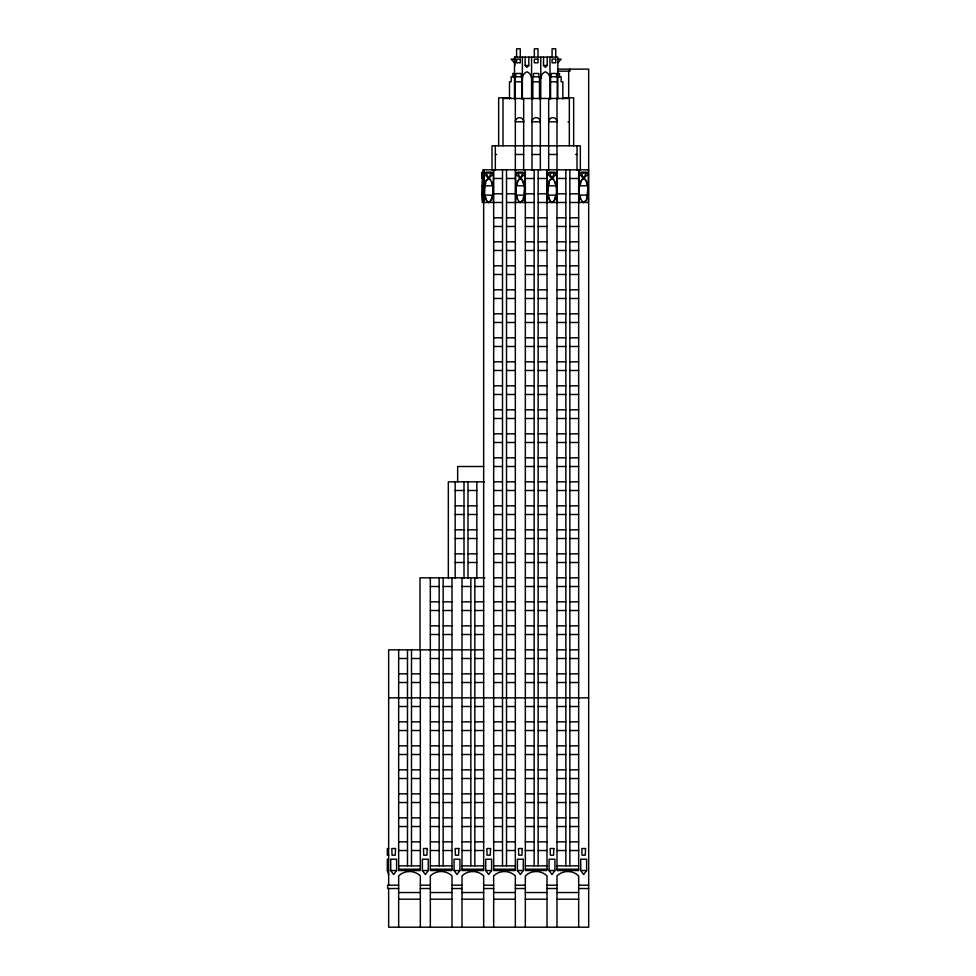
<?xml version="1.0" encoding="UTF-8"?>
<svg xmlns="http://www.w3.org/2000/svg" width="976" height="976" viewBox="0 0 976 976"><rect width="100%" height="100%" fill="white"/><g stroke="black" fill="none" stroke-linecap="round" stroke-linejoin="round"><path stroke-width="1.46" d="M483.669 202.483L482.327 202.483L481.668 195.139L482.327 178.474M485.487 182.146C485.328 188.453 482.278 198.616 488.671 202.483C494.722 198.811 494.722 182.146 488.671 178.474L486.072 180.621L484.999 185.806L492.331 185.806L491.843 182.146M523.514 198.811C523.673 192.504 526.723 182.329 520.33 178.474C514.291 182.146 514.291 198.811 520.33 202.483L522.929 200.336L524.002 195.139L516.67 195.139L517.158 198.811M548.829 182.146C548.658 188.453 545.621 198.616 552.001 202.483C558.052 198.811 558.052 182.146 552.001 178.474L549.403 180.621L548.341 185.806L555.673 185.806L555.185 182.146M586.844 198.811C587.015 192.504 590.065 182.341 583.672 178.474C577.621 182.146 577.621 198.811 583.672 202.483L586.271 200.336L587.345 195.139L580.012 195.139L580.5 198.811M491.257 200.336L492.331 195.139L484.999 195.139L486.829 201.495L488.671 202.483L490.501 201.495M517.744 180.621L516.67 185.806L524.002 185.806L522.172 179.462L520.33 178.474L518.5 179.462M554.6 200.336L555.673 195.139L548.341 195.139L550.171 201.495L552.001 202.483L553.843 201.495M581.086 180.621L580.012 185.806L587.345 185.806L586.271 180.621M486.072 180.621L488.671 178.474L490.501 179.462M522.929 200.336L520.33 202.483L518.5 201.495M549.415 180.621L552.001 178.474L553.843 179.462M586.271 200.336L583.672 202.483L581.842 201.495M396.598 870.531L393.657 874.533L390.729 870.531L390.729 859.197L396.598 859.197L396.598 870.531L390.729 870.531M428.257 870.531L425.329 874.533L422.401 870.531L422.401 859.197L428.257 859.197L428.257 870.531L422.401 870.531M459.928 870.531L457 874.533L454.06 870.531L454.06 859.197L459.928 859.197L459.928 870.531L454.06 870.531M491.599 870.531L488.671 874.533L485.731 870.531L485.731 859.197L491.599 859.197L491.599 870.531L485.731 870.531M523.27 870.531L520.33 874.533L517.402 870.531L517.402 859.197L523.27 859.197L523.27 870.531L517.402 870.531M554.941 870.531L552.001 874.533L549.073 870.531L549.073 859.197L554.941 859.197L554.941 870.531L549.073 870.531M586.613 870.531L583.672 874.533L580.744 870.531L580.744 859.197L586.613 859.197L586.613 870.531L580.744 870.531M557.833 62.806L561.176 59.133L557.833 59.133M528.809 57.133L528.809 65.465L526.967 67.307L525.137 65.465L525.137 57.133M547.207 57.133L547.207 65.465L545.377 67.307L543.534 65.465L543.534 57.133M581.842 179.462L583.672 178.474L585.502 179.462M514.498 59.133L511.168 59.133L514.498 62.806M525.137 65.465L528.809 65.465M543.534 65.465L547.207 65.465M557.869 69.137L588.674 69.137L588.674 927.2L388.655 927.2L388.655 888.526M557.516 71.138L570.008 71.138L570.008 69.137M514.498 73.468L512.839 73.468L512.839 76.799M557.833 73.468L559.504 73.468L559.504 76.799M514.498 76.799L511.168 76.799L511.168 81.801L509.496 81.801L509.496 98.942M557.833 76.799L561.176 76.799L561.176 81.801L562.835 81.801L562.835 98.942M515.096 81.801L521.77 81.801M532.835 81.801L539.508 81.801M550.574 81.801L557.235 81.801M510.668 97.807L498.663 97.807L498.663 145.802M562.652 97.807L573.668 97.807L573.668 145.802M568.008 121.805L569.337 121.805M495.332 154.476L496.662 154.476M515.34 154.476L523.673 154.476M532.005 154.476L540.338 154.476M548.671 154.476L557.003 154.476M575.669 154.476L577.011 154.476M588.674 169.812L482.998 169.812L482.998 202.483M482.998 172.13L482.242 172.13L482.242 178.474L482.998 178.474M482.242 173.118L481.571 173.118L482.242 178.474M482.242 173.813L482.998 173.813M493.673 178.474L502.506 178.474M506.507 178.474L515.34 178.474M525.332 178.474L534.165 178.474M538.166 178.474L546.999 178.474M557.003 178.474L565.836 178.474M569.838 178.474L578.67 178.474M481.668 185.806L482.998 185.806M493.673 193.809L502.506 193.809M506.507 193.809L515.34 193.809M525.332 193.809L534.165 193.809M538.166 193.809L546.999 193.809M557.003 193.809L565.836 193.809M569.838 193.809L578.67 193.809M481.668 195.139L482.998 195.139M493.673 202.483L502.506 202.483M506.507 202.483L515.34 202.483M525.332 202.483L534.165 202.483M538.166 202.483L546.999 202.483M557.003 202.483L565.836 202.483M569.838 202.483L578.67 202.483M493.673 217.819L502.506 217.819M506.507 217.819L515.34 217.819M525.332 217.819L534.165 217.819M538.166 217.819L546.999 217.819M557.003 217.819L565.836 217.819M569.838 217.819L578.67 217.819M493.673 226.481L502.506 226.481M506.507 226.481L515.34 226.481M525.332 226.481L534.165 226.481M538.166 226.481L546.999 226.481M557.003 226.481L565.836 226.481M569.838 226.481L578.67 226.481M493.673 241.816L502.506 241.816M506.507 241.816L515.34 241.816M525.332 241.816L534.165 241.816M538.166 241.816L546.999 241.816M557.003 241.816L565.836 241.816M569.838 241.816L578.67 241.816M493.673 250.478L502.506 250.478M506.507 250.478L515.34 250.478M525.332 250.478L534.165 250.478M538.166 250.478L546.999 250.478M557.003 250.478L565.836 250.478M569.838 250.478L578.67 250.478M493.673 265.814L502.506 265.814M506.507 265.814L515.34 265.814M525.332 265.814L534.165 265.814M538.166 265.814L546.999 265.814M557.003 265.814L565.836 265.814M569.838 265.814L578.67 265.814M493.673 274.488L502.506 274.488M506.507 274.488L515.34 274.488M525.332 274.488L534.165 274.488M538.166 274.488L546.999 274.488M557.003 274.488L565.836 274.488M569.838 274.488L578.67 274.488M493.673 289.823L502.506 289.823M506.507 289.823L515.34 289.823M525.332 289.823L534.165 289.823M538.166 289.823L546.999 289.823M557.003 289.823L565.836 289.823M569.838 289.823L578.67 289.823M493.673 298.485L502.506 298.485M506.507 298.485L515.34 298.485M525.332 298.485L534.165 298.485M538.166 298.485L546.999 298.485M557.003 298.485L565.836 298.485M569.838 298.485L578.67 298.485M493.673 313.821L502.506 313.821M506.507 313.821L515.34 313.821M525.332 313.821L534.165 313.821M538.166 313.821L546.999 313.821M557.003 313.821L565.836 313.821M569.838 313.821L578.67 313.821M493.673 322.483L502.506 322.483M506.507 322.483L515.34 322.483M525.332 322.483L534.165 322.483M538.166 322.483L546.999 322.483M557.003 322.483L565.836 322.483M569.838 322.483L578.67 322.483M493.673 337.818L502.506 337.818M506.507 337.818L515.34 337.818M525.332 337.818L534.165 337.818M538.166 337.818L546.999 337.818M557.003 337.818L565.836 337.818M569.838 337.818L578.67 337.818M493.673 346.492L502.506 346.492M506.507 346.492L515.34 346.492M525.332 346.492L534.165 346.492M538.166 346.492L546.999 346.492M557.003 346.492L565.836 346.492M569.838 346.492L578.67 346.492M493.673 361.828L502.506 361.828M506.507 361.828L515.34 361.828M525.332 361.828L534.165 361.828M538.166 361.828L546.999 361.828M557.003 361.828L565.836 361.828M569.838 361.828L578.67 361.828M493.673 370.49L502.506 370.49M506.507 370.49L515.34 370.49M525.332 370.49L534.165 370.49M538.166 370.49L546.999 370.49M557.003 370.49L565.836 370.49M569.838 370.49L578.67 370.49M493.673 385.825L502.506 385.825M506.507 385.825L515.34 385.825M525.332 385.825L534.165 385.825M538.166 385.825L546.999 385.825M557.003 385.825L565.836 385.825M569.838 385.825L578.67 385.825M493.673 394.487L502.506 394.487M506.507 394.487L515.34 394.487M525.332 394.487L534.165 394.487M538.166 394.487L546.999 394.487M557.003 394.487L565.836 394.487M569.838 394.487L578.67 394.487M493.673 409.822L502.506 409.822M506.507 409.822L515.34 409.822M525.332 409.822L534.165 409.822M538.166 409.822L546.999 409.822M557.003 409.822L565.836 409.822M569.838 409.822L578.67 409.822M493.673 418.497L502.506 418.497M506.507 418.497L515.34 418.497M525.332 418.497L534.165 418.497M538.166 418.497L546.999 418.497M557.003 418.497L565.836 418.497M569.838 418.497L578.67 418.497M493.673 433.832L502.506 433.832M506.507 433.832L515.34 433.832M525.332 433.832L534.165 433.832M538.166 433.832L546.999 433.832M557.003 433.832L565.836 433.832M569.838 433.832L578.67 433.832M493.673 442.494L502.506 442.494M506.507 442.494L515.34 442.494M525.332 442.494L534.165 442.494M538.166 442.494L546.999 442.494M557.003 442.494L565.836 442.494M569.838 442.494L578.67 442.494M493.673 457.829L502.506 457.829M506.507 457.829L515.34 457.829M525.332 457.829L534.165 457.829M538.166 457.829L546.999 457.829M557.003 457.829L565.836 457.829M569.838 457.829L578.67 457.829M483.669 466.504L457.659 466.504L457.659 481.827M493.673 466.504L502.506 466.504M506.507 466.504L515.34 466.504M525.332 466.504L534.165 466.504M538.166 466.504L546.999 466.504M557.003 466.504L565.836 466.504M569.838 466.504L578.67 466.504M484.523 481.827L448.326 481.827L448.326 578.158M493.673 481.827L502.506 481.827M506.507 481.827L515.34 481.827M525.332 481.827L534.165 481.827M538.166 481.827L546.999 481.827M557.003 481.827L565.836 481.827M569.838 481.827L578.67 481.827M455.17 490.501L464.003 490.501M468.004 490.501L476.837 490.501M493.673 490.501L502.506 490.501M506.507 490.501L515.34 490.501M525.332 490.501L534.165 490.501M538.166 490.501L546.999 490.501M557.003 490.501L565.836 490.501M569.838 490.501L578.67 490.501M455.17 505.836L464.003 505.836M468.004 505.836L476.837 505.836M493.673 505.836L502.506 505.836M506.507 505.836L515.34 505.836M525.332 505.836L534.165 505.836M538.166 505.836L546.999 505.836M557.003 505.836L565.836 505.836M569.838 505.836L578.67 505.836M455.17 514.498L464.003 514.498M468.004 514.498L476.837 514.498M493.673 514.498L502.506 514.498M506.507 514.498L515.34 514.498M525.332 514.498L534.165 514.498M538.166 514.498L546.999 514.498M557.003 514.498L565.836 514.498M569.838 514.498L578.67 514.498M455.17 529.834L464.003 529.834M468.004 529.834L476.837 529.834M493.673 529.834L502.506 529.834M506.507 529.834L515.34 529.834M525.332 529.834L534.165 529.834M538.166 529.834L546.999 529.834M557.003 529.834L565.836 529.834M569.838 529.834L578.67 529.834M455.17 538.508L464.003 538.508M468.004 538.508L476.837 538.508M493.673 538.508L502.506 538.508M506.507 538.508L515.34 538.508M525.332 538.508L534.165 538.508M538.166 538.508L546.999 538.508M557.003 538.508L565.836 538.508M569.838 538.508L578.67 538.508M455.17 553.843L464.003 553.843M468.004 553.843L476.837 553.843M493.673 553.843L502.506 553.843M506.507 553.843L515.34 553.843M525.332 553.843L534.165 553.843M538.166 553.843L546.999 553.843M557.003 553.843L565.836 553.843M569.838 553.843L578.67 553.843M455.17 562.505L464.003 562.505M468.004 562.505L476.837 562.505M493.673 562.505L502.506 562.505M506.507 562.505L515.34 562.505M525.332 562.505L534.165 562.505M538.166 562.505L546.999 562.505M557.003 562.505L565.836 562.505M569.838 562.505L578.67 562.505M484.999 577.841L419.997 577.841L419.997 650.162M493.673 577.841L502.506 577.841M506.507 577.841L515.34 577.841M525.332 577.841L534.165 577.841M538.166 577.841L546.999 577.841M557.003 577.841L565.836 577.841M569.838 577.841L578.67 577.841M430.331 586.503L439.163 586.503M443.165 586.503L451.998 586.503M462.002 586.503L470.835 586.503M474.836 586.503L483.669 586.503M493.673 586.503L502.506 586.503M506.507 586.503L515.34 586.503M525.332 586.503L534.165 586.503M538.166 586.503L546.999 586.503M557.003 586.503L565.836 586.503M569.838 586.503L578.67 586.503M430.331 601.838L439.163 601.838M443.165 601.838L451.998 601.838M462.002 601.838L470.835 601.838M474.836 601.838L483.669 601.838M493.673 601.838L502.506 601.838M506.507 601.838L515.34 601.838M525.332 601.838L534.165 601.838M538.166 601.838L546.999 601.838M557.003 601.838L565.836 601.838M569.838 601.838L578.67 601.838M430.331 610.512L439.163 610.512M443.165 610.512L451.998 610.512M462.002 610.512L470.835 610.512M474.836 610.512L483.669 610.512M493.673 610.512L502.506 610.512M506.507 610.512L515.34 610.512M525.332 610.512L534.165 610.512M538.166 610.512L546.999 610.512M557.003 610.512L565.836 610.512M569.838 610.512L578.67 610.512M430.331 625.848L439.163 625.848M443.165 625.848L451.998 625.848M462.002 625.848L470.835 625.848M474.836 625.848L483.669 625.848M493.673 625.848L502.506 625.848M506.507 625.848L515.34 625.848M525.332 625.848L534.165 625.848M538.166 625.848L546.999 625.848M557.003 625.848L565.836 625.848M569.838 625.848L578.67 625.848M430.331 634.51L439.163 634.51M443.165 634.51L451.998 634.51M462.002 634.51L470.835 634.51M474.836 634.51L483.669 634.51M493.673 634.51L502.506 634.51M506.507 634.51L515.34 634.51M525.332 634.51L534.165 634.51M538.166 634.51L546.999 634.51M557.003 634.51L565.836 634.51M569.838 634.51L578.67 634.51M483.669 649.845L388.655 649.845L388.655 885.195M493.673 649.845L502.506 649.845M506.507 649.845L515.34 649.845M525.332 649.845L534.165 649.845M538.166 649.845L546.999 649.845M557.003 649.845L565.836 649.845M569.838 649.845L578.67 649.845M398.659 658.507L407.492 658.507M411.494 658.507L420.327 658.507M430.331 658.507L439.163 658.507M443.165 658.507L451.998 658.507M462.002 658.507L470.835 658.507M474.836 658.507L483.669 658.507M493.673 658.507L502.506 658.507M506.507 658.507L515.34 658.507M525.332 658.507L534.165 658.507M538.166 658.507L546.999 658.507M557.003 658.507L565.836 658.507M569.838 658.507L578.67 658.507M398.659 673.843L407.492 673.843M411.494 673.843L420.327 673.843M430.331 673.843L439.163 673.843M443.165 673.843L451.998 673.843M462.002 673.843L470.835 673.843M474.836 673.843L483.669 673.843M493.673 673.843L502.506 673.843M506.507 673.843L515.34 673.843M525.332 673.843L534.165 673.843M538.166 673.843L546.999 673.843M557.003 673.843L565.836 673.843M569.838 673.843L578.67 673.843M398.659 682.517L407.492 682.517M411.494 682.517L420.327 682.517M430.331 682.517L439.163 682.517M443.165 682.517L451.998 682.517M462.002 682.517L470.835 682.517M474.836 682.517L483.669 682.517M493.673 682.517L502.506 682.517M506.507 682.517L515.34 682.517M525.332 682.517L534.165 682.517M538.166 682.517L546.999 682.517M557.003 682.517L565.836 682.517M569.838 682.517L578.67 682.517M388.655 697.852L588.674 697.852M398.659 706.514L407.492 706.514M411.494 706.514L420.327 706.514M430.331 706.514L439.163 706.514M443.165 706.514L451.998 706.514M462.002 706.514L470.835 706.514M474.836 706.514L483.669 706.514M493.673 706.514L502.506 706.514M506.507 706.514L515.34 706.514M525.332 706.514L534.165 706.514M538.166 706.514L546.999 706.514M557.003 706.514L565.836 706.514M569.838 706.514L578.67 706.514M398.659 721.85L407.492 721.85M411.494 721.85L420.327 721.85M430.331 721.85L439.163 721.85M443.165 721.85L451.998 721.85M462.002 721.85L470.835 721.85M474.836 721.85L483.669 721.85M493.673 721.85L502.506 721.85M506.507 721.85L515.34 721.85M525.332 721.85L534.165 721.85M538.166 721.85L546.999 721.85M557.003 721.85L565.836 721.85M569.838 721.85L578.67 721.85M398.659 730.524L407.492 730.524M411.494 730.524L420.327 730.524M430.331 730.524L439.163 730.524M443.165 730.524L451.998 730.524M462.002 730.524L470.835 730.524M474.836 730.524L483.669 730.524M493.673 730.524L502.506 730.524M506.507 730.524L515.34 730.524M525.332 730.524L534.165 730.524M538.166 730.524L546.999 730.524M557.003 730.524L565.836 730.524M569.838 730.524L578.67 730.524M398.659 745.847L407.492 745.847M411.494 745.847L420.327 745.847M430.331 745.847L439.163 745.847M443.165 745.847L451.998 745.847M462.002 745.847L470.835 745.847M474.836 745.847L483.669 745.847M493.673 745.847L502.506 745.847M506.507 745.847L515.34 745.847M525.332 745.847L534.165 745.847M538.166 745.847L546.999 745.847M557.003 745.847L565.836 745.847M569.838 745.847L578.67 745.847M398.659 754.521L407.492 754.521M411.494 754.521L420.327 754.521M430.331 754.521L439.163 754.521M443.165 754.521L451.998 754.521M462.002 754.521L470.835 754.521M474.836 754.521L483.669 754.521M493.673 754.521L502.506 754.521M506.507 754.521L515.34 754.521M525.332 754.521L534.165 754.521M538.166 754.521L546.999 754.521M557.003 754.521L565.836 754.521M569.838 754.521L578.67 754.521M398.659 769.857L407.492 769.857M411.494 769.857L420.327 769.857M430.331 769.857L439.163 769.857M443.165 769.857L451.998 769.857M462.002 769.857L470.835 769.857M474.836 769.857L483.669 769.857M493.673 769.857L502.506 769.857M506.507 769.857L515.34 769.857M525.332 769.857L534.165 769.857M538.166 769.857L546.999 769.857M557.003 769.857L565.836 769.857M569.838 769.857L578.67 769.857M398.659 778.519L407.492 778.519M411.494 778.519L420.327 778.519M430.331 778.519L439.163 778.519M443.165 778.519L451.998 778.519M462.002 778.519L470.835 778.519M474.836 778.519L483.669 778.519M493.673 778.519L502.506 778.519M506.507 778.519L515.34 778.519M525.332 778.519L534.165 778.519M538.166 778.519L546.999 778.519M557.003 778.519L565.836 778.519M569.838 778.519L578.67 778.519M398.659 793.854L407.492 793.854M411.494 793.854L420.327 793.854M430.331 793.854L439.163 793.854M443.165 793.854L451.998 793.854M462.002 793.854L470.835 793.854M474.836 793.854L483.669 793.854M493.673 793.854L502.506 793.854M506.507 793.854L515.34 793.854M525.332 793.854L534.165 793.854M538.166 793.854L546.999 793.854M557.003 793.854L565.836 793.854M569.838 793.854L578.67 793.854M398.659 802.528L407.492 802.528M411.494 802.528L420.327 802.528M430.331 802.528L439.163 802.528M443.165 802.528L451.998 802.528M462.002 802.528L470.835 802.528M474.836 802.528L483.669 802.528M493.673 802.528L502.506 802.528M506.507 802.528L515.34 802.528M525.332 802.528L534.165 802.528M538.166 802.528L546.999 802.528M557.003 802.528L565.836 802.528M569.838 802.528L578.67 802.528M398.659 817.864L407.492 817.864M411.494 817.864L420.327 817.864M430.331 817.864L439.163 817.864M443.165 817.864L451.998 817.864M462.002 817.864L470.835 817.864M474.836 817.864L483.669 817.864M493.673 817.864L502.506 817.864M506.507 817.864L515.34 817.864M525.332 817.864L534.165 817.864M538.166 817.864L546.999 817.864M557.003 817.864L565.836 817.864M569.838 817.864L578.67 817.864M398.659 826.526L407.492 826.526M411.494 826.526L420.327 826.526M430.331 826.526L439.163 826.526M443.165 826.526L451.998 826.526M462.002 826.526L470.835 826.526M474.836 826.526L483.669 826.526M493.673 826.526L502.506 826.526M506.507 826.526L515.34 826.526M525.332 826.526L534.165 826.526M538.166 826.526L546.999 826.526M557.003 826.526L565.836 826.526M569.838 826.526L578.67 826.526M398.659 841.861L407.492 841.861M411.494 841.861L420.327 841.861M430.331 841.861L439.163 841.861M443.165 841.861L451.998 841.861M462.002 841.861L470.835 841.861M474.836 841.861L483.669 841.861M493.673 841.861L502.506 841.861M506.507 841.861L515.34 841.861M525.332 841.861L534.165 841.861M538.166 841.861L546.999 841.861M557.003 841.861L565.836 841.861M569.838 841.861L578.67 841.861M388.655 848.522L387.326 848.522L387.326 855.196L388.655 855.196M398.659 850.523L407.492 850.523M411.494 850.523L420.327 850.523M430.331 850.523L439.163 850.523M443.165 850.523L451.998 850.523M462.002 850.523L470.835 850.523M474.836 850.523L483.669 850.523M493.673 850.523L502.506 850.523M506.507 850.523L515.34 850.523M525.332 850.523L534.165 850.523M538.166 850.523L546.999 850.523M557.003 850.523L565.836 850.523M569.838 850.523L578.67 850.523M388.655 859.197L387.326 859.197L387.326 870.531L388.655 874.533M398.659 865.858L420.327 865.858M430.331 865.858L451.998 865.858M462.002 865.858L483.669 865.858M493.673 865.858L515.34 865.858M525.332 865.858L546.999 865.858M557.003 865.858L578.67 865.858M398.659 869.201L420.327 869.201M430.331 869.201L451.998 869.201M462.002 869.201L483.669 869.201M493.673 869.201L515.34 869.201M525.332 869.201L546.999 869.201M557.003 869.201L578.67 869.201M387.326 870.531L388.655 870.531M398.659 885.195L387.655 885.195L387.655 888.526L398.659 888.526M420.327 885.195L430.331 885.195M451.998 885.195L462.002 885.195M483.669 885.195L493.673 885.195M515.34 885.195L525.332 885.195M546.999 885.195L557.003 885.195M578.67 885.195L588.674 885.195M420.327 888.526L430.331 888.526M451.998 888.526L462.002 888.526M483.669 888.526L493.673 888.526M515.34 888.526L525.332 888.526M546.999 888.526L557.003 888.526M578.67 888.526L588.674 888.526M398.659 892.528L420.327 892.528M430.331 892.528L451.998 892.528M462.002 892.528L483.669 892.528M493.673 892.528L515.34 892.528M525.332 892.528L546.999 892.528M557.003 892.528L578.67 892.528M398.659 899.201L420.327 899.201M430.331 899.201L451.998 899.201M462.002 899.201L483.669 899.201M493.673 899.201L515.34 899.201M525.332 899.201L546.999 899.201M557.003 899.201L578.67 899.201M588.345 169.812L588.345 202.483L579.012 202.483L579.012 169.812M580.342 170.275L580.342 145.802L492.002 145.802L492.002 169.812M578.67 169.812L578.67 870.531L557.003 870.531L557.003 98.466M578.67 927.2L578.67 875.862A15.714 15.714 0 0 0 557.003 875.862L557.003 927.2M577.011 145.802L577.011 170.275M569.838 169.812L569.838 865.858M569.337 145.802L569.337 98.466L503.006 98.466L503.006 145.802M568.679 71.138L568.679 97.807M565.836 169.812L565.836 865.858M557.833 98.857L557.833 57.133L514.498 57.133L514.498 98.857M557.235 98.942L557.235 76.799L550.574 76.799L550.574 98.942M556.674 169.812L556.674 202.483L547.341 202.483L547.341 169.812M556.576 76.799L556.576 73.468L551.233 73.468L551.233 76.799M555.734 57.133L555.734 48.8L552.074 48.8L552.074 57.133M549.976 57.133L549.976 98.905M548.671 98.466L548.671 170.275M546.999 169.812L546.999 870.531L525.332 870.531L525.332 169.812M546.999 927.2L546.999 875.862A15.714 15.714 0 0 0 525.332 875.862L525.332 927.2M540.765 57.133L540.765 98.905M540.338 98.466L540.338 170.275M539.508 98.942L539.508 76.799L532.835 76.799L532.835 98.942M538.837 76.799L538.837 73.468L533.506 73.468L533.506 76.799M538.166 169.812L538.166 865.858M538.008 57.133L538.008 48.8L534.336 48.8L534.336 57.133M534.165 169.812L534.165 865.858M532.005 98.466L532.005 170.275M531.566 57.133L531.566 98.905M525.003 169.812L525.003 202.483L515.67 202.483L515.67 169.812M523.673 98.466L523.673 170.275M522.367 57.133L522.367 98.905M521.77 98.942L521.77 76.799L515.096 76.799L515.096 98.942M521.099 76.799L521.099 73.468L515.767 73.468L515.767 76.799M520.269 57.133L520.269 48.8L516.597 48.8L516.597 57.133M515.34 98.466L515.34 870.531L493.673 870.531L493.673 169.812M515.34 927.2L515.34 875.862A15.714 15.714 0 0 0 493.673 875.862L493.673 927.2M514.84 57.133L514.84 65.465M506.507 169.812L506.507 865.858M502.506 169.812L502.506 865.858M495.332 145.802L495.332 170.275M493.331 169.812L493.331 202.483L483.998 202.483L483.998 169.812M483.669 169.812L483.669 870.531L462.002 870.531L462.002 577.841M483.669 927.2L483.669 875.862A15.714 15.714 0 0 0 462.002 875.862L462.002 927.2M476.837 481.827L476.837 578.304M474.836 577.841L474.836 865.858M470.835 577.841L470.835 865.858M468.004 481.827L468.004 578.304M464.003 481.827L464.003 578.304M455.17 481.827L455.17 578.304M451.998 577.841L451.998 870.531L430.331 870.531L430.331 577.841M451.998 927.2L451.998 875.862A15.714 15.714 0 0 0 430.331 875.862L430.331 927.2M443.165 577.841L443.165 865.858M439.163 577.841L439.163 865.858M420.327 649.845L420.327 870.531L398.659 870.531L398.659 649.845M420.327 927.2L420.327 875.862A15.714 15.714 0 0 0 398.659 875.862L398.659 927.2M411.494 649.845L411.494 865.858M407.492 649.845L407.492 865.858M549.976 78.58A7.296 7.296 0 0 0 545.377 71.797A7.296 7.296 0 0 0 540.765 78.58M522.367 78.58A7.296 7.296 0 0 1 526.967 71.797A7.296 7.296 0 0 1 531.566 78.58M395.524 848.522L395.256 855.196L392.059 855.196L391.791 848.522L395.524 848.522M427.195 848.522L426.927 855.196L423.73 855.196L423.462 848.522L427.195 848.522M458.866 848.522L458.598 855.196L455.402 855.196L455.133 848.522L458.866 848.522M490.538 848.522L490.269 855.196L487.061 855.196L486.804 848.522L490.538 848.522M522.197 848.522L521.94 855.196L518.732 855.196L518.463 848.522L522.197 848.522M553.868 848.522L553.599 855.196L550.403 855.196L550.135 848.522L553.868 848.522M585.539 848.522L585.271 855.196L582.074 855.196L581.806 848.522L585.539 848.522M491.099 173.118L488.671 178.474L483.998 173.813L486.231 172.13L491.099 172.13L493.331 173.813L488.671 178.474L486.231 173.118L491.099 173.118M522.77 173.118L520.33 178.474L515.67 173.813L517.902 172.13L522.77 172.13L525.003 173.813L520.33 178.474L517.902 173.118L522.77 173.118M554.441 173.118L552.001 178.474L547.341 173.813L549.573 172.13L554.441 172.13L556.674 173.813L552.001 178.474L549.573 173.118L554.441 173.118M586.112 173.118L583.672 178.474L579.012 173.813L581.245 172.13L586.112 172.13L588.345 173.813L583.672 178.474L581.245 173.118L586.112 173.118M520.269 59.133L516.597 59.133L516.597 62.806L520.269 62.806L520.269 59.133M538.008 59.133L534.336 59.133L534.336 62.806L538.008 62.806L538.008 59.133M555.734 59.133L552.074 59.133L552.074 62.806L555.734 62.806L555.734 59.133M523.673 121.805L515.34 121.805A4.172 4.172 0 0 1 519.5 117.645A4.172 4.172 0 0 1 523.673 121.805M540.338 121.805L532.005 121.805A4.172 4.172 0 0 1 536.166 117.645A4.172 4.172 0 0 1 540.338 121.805M557.003 121.805L548.671 121.805A4.172 4.172 0 0 1 552.843 117.645A4.172 4.172 0 0 1 557.003 121.805"/></g></svg>
